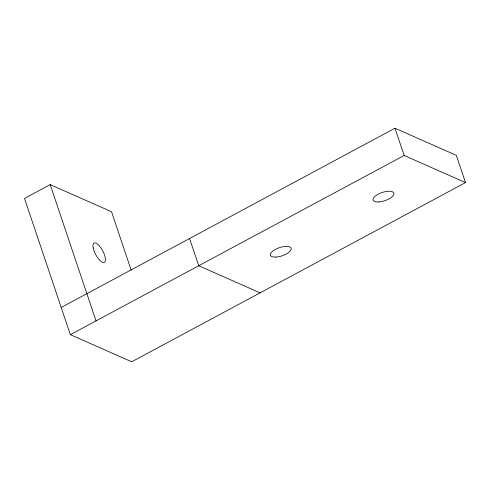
<?xml version="1.0" encoding="UTF-8"?>
<svg xmlns="http://www.w3.org/2000/svg" width="490" height="490" viewBox="0 0 490 490"><rect width="100%" height="100%" fill="white"/><g stroke="black" fill="none" stroke-linecap="round" stroke-linejoin="round"><path stroke-width="0.73" d="M61.201 307.463L394.977 128.215L456.331 155.336L465.5 182.592L131.706 361.785L70.358 334.664L24.5 198.407L50.176 184.62L111.53 211.741L131.204 270.217M70.358 334.664L404.146 155.465L465.5 182.592M260.092 292.861L198.738 265.739L189.569 238.489M394.977 128.215L404.146 155.465M50.176 184.62L96.034 320.877M275.668 257.097A10.951 4.312 -18.6 0 0 291.232 248.742A10.951 4.312 -18.6 0 0 275.398 249.361A10.951 4.312 -18.6 0 0 275.668 257.097M378.372 201.96A10.951 4.312 -18.6 0 0 393.935 193.605A10.951 4.312 -18.6 0 0 378.102 194.224A10.951 4.312 -18.6 0 0 378.372 201.96M93.18 247.922A10.951 3.981 61.8 0 0 103.684 262.511A10.951 3.981 61.8 0 0 100.72 247.615A10.951 3.981 61.8 0 0 93.18 247.922"/></g></svg>
